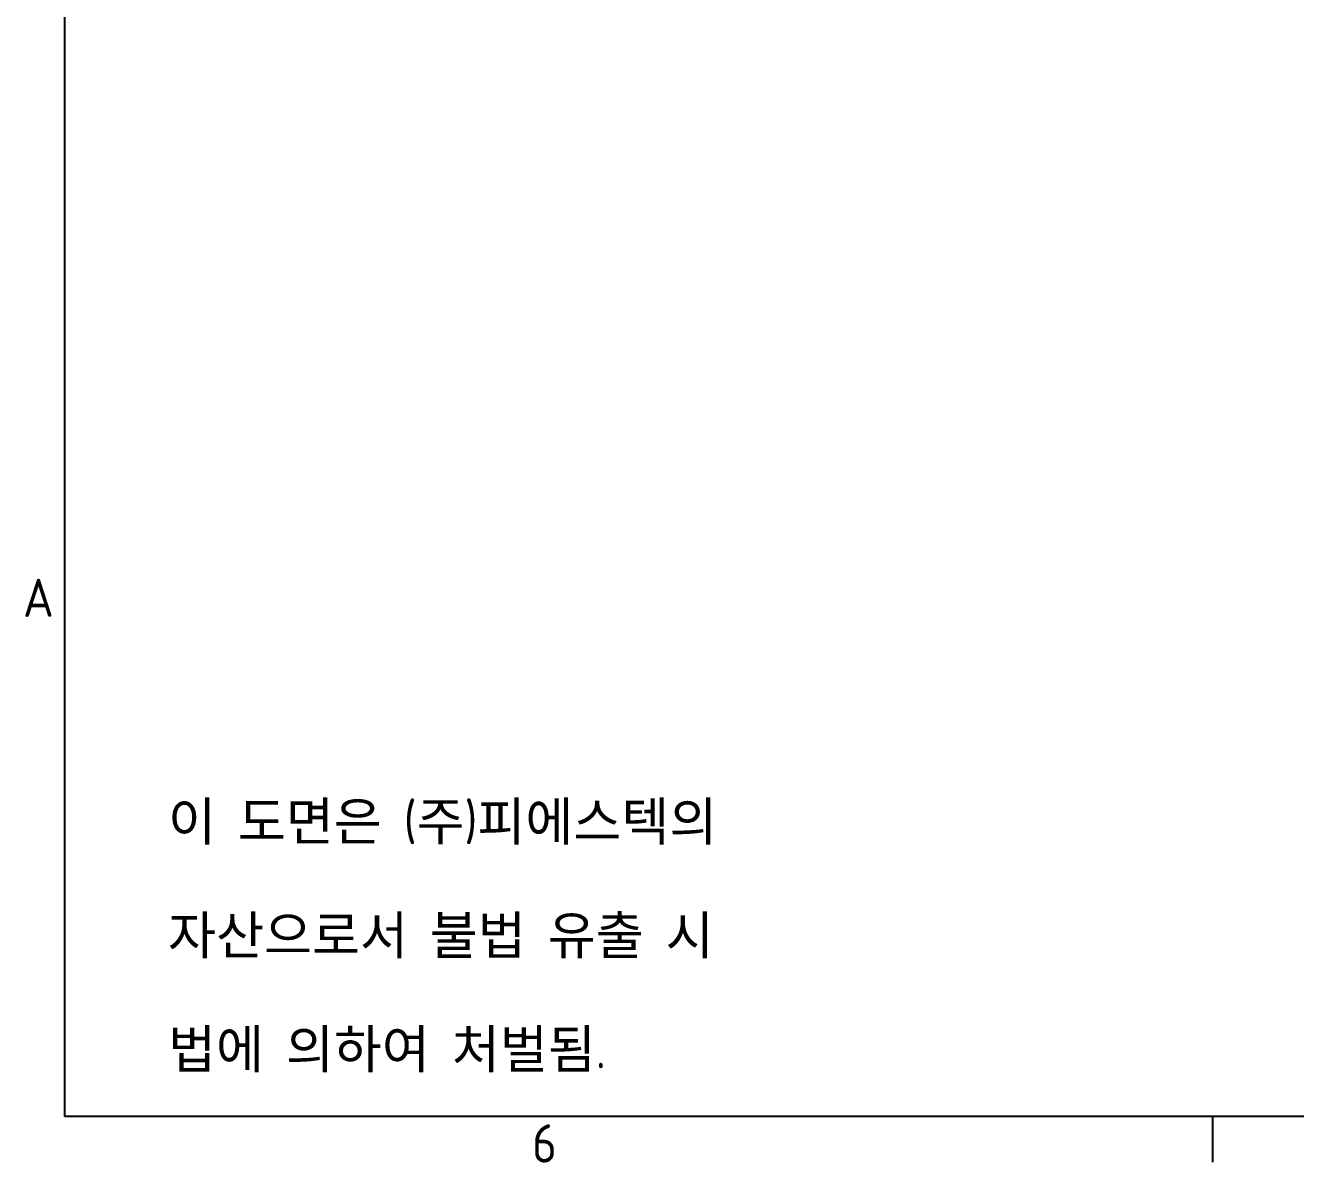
# Model space of a CAD drawing. Header units: millimetres. Extents: x 0 to 2100, y 0 to 1485.
# Drawn here: x 39.7 to 371.8, y 37.9 to 335.3 of the extents above; entities that cross this region are included whole.
import ezdxf

# ---------------------------------------------------------------- set-up
doc = ezdxf.new("R2010")
doc.units = ezdxf.units.MM
doc.header["$LTSCALE"] = 5
doc.layers.get('0').update_dxf_attribs({"color": 3, "lineweight": 25})
doc.layers.add('경계(ISO)', color=7, linetype='Continuous', lineweight=25)
doc.layers.add('기호(ISO)', color=5, linetype='Continuous', lineweight=25)
doc.styles.add('문자 텍스트_PSTEK_POSCO', font='isocp.shx')

# ---------------------------------------------------------------- blocks, each defined once
blk = doc.blocks.new('경계 Default Border')
at = {"layer": '경계(ISO)'}
blk.add_line((70, 10), (70, 7.6), dxfattribs=at)
at = {"layer": '경계(ISO)', "flags": 128}
blk.add_lwpolyline([(10, 10), (10, 287), (410, 287), (410, 10), (10, 10)], dxfattribs=at)
at = {"layer": '경계(ISO)', "color": 2, "char_height": 2, "attachment_point": 7, "style": '문자 텍스트_PSTEK_POSCO'}
for s, insert in [('A', (7.81, 36.12)), ('6', (34.43, 7.581))]:
    blk.add_mtext(s, dxfattribs=dict(at, insert=insert))

msp = doc.modelspace()

# ---------------------------------------------------------------- block references
at = {"xscale": 5, "yscale": 5, "zscale": 5}
msp.add_blockref('경계 Default Border', (0, 0), dxfattribs=at)

# ---------------------------------------------------------------- texts
at = {"layer": '기호(ISO)', "color": 7, "insert": (76.973, 96.836), "char_height": 10, "width": 256.20069, "attachment_point": 4, "line_spacing_factor": 1.78626, "style": '문자 텍스트_PSTEK_POSCO'}
msp.add_mtext('{이 도면은 (주)피에스텍의\\P자산으로서 불법 유출 시 \\P법에 의하여 처벌됨.}', dxfattribs=at)

doc.saveas('drawing.dxf')
